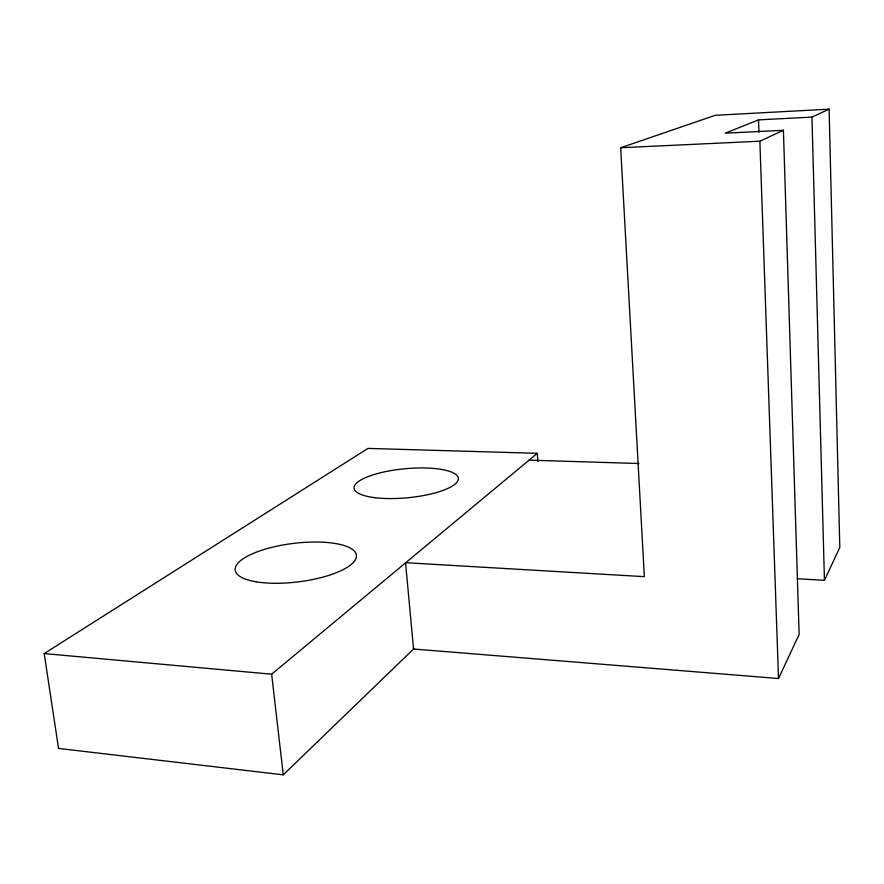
<?xml version="1.0" encoding="UTF-8"?>
<svg xmlns="http://www.w3.org/2000/svg" width="884" height="884" viewBox="0 0 884 884"><rect width="100%" height="100%" fill="white"/><g stroke="black" fill="none" stroke-linecap="round" stroke-linejoin="round"><path stroke-width="1.33" d="M829.104 109.163L715.266 115.296L620.667 147.75L644.348 576.666L405.557 562.699L413.535 649.011L778.517 678.514L799.136 634.425L783.412 130.302L725.211 133.175L758.505 119.881L811.965 117.097L829.104 109.163L839.8 547.483L824.441 580.313L797.412 578.777M537.881 461.536L537.306 453.315L367.976 448.409L44.2 653.574L58.543 748.416L283.267 774.837L414.287 648.292M44.2 653.574L271.653 674.205L537.306 453.315M620.667 147.75L759.875 141.197L783.412 130.302M528.952 460.133L638.944 463.514M271.653 674.205L283.267 774.837M759.875 141.197L778.517 678.514M758.505 119.881L758.936 132.291M811.965 117.097L824.441 580.313M374.728 497.659A52.377 14.564 -5.4 0 0 457.956 480.576A52.377 14.564 -5.4 0 0 385.855 471.57A52.377 14.564 -5.4 0 0 374.728 497.659M256.172 581.805A61.095 19.393 -7 0 0 355.39 559.716A61.095 19.393 -7 0 0 275.742 546.434A61.095 19.393 -7 0 0 256.172 581.805"/></g></svg>
